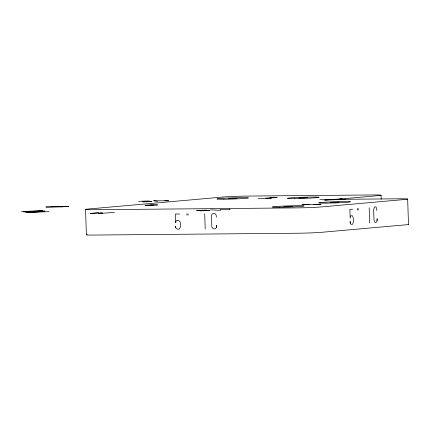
<?xml version="1.0" encoding="UTF-8"?>
<svg xmlns="http://www.w3.org/2000/svg" width="430" height="430" viewBox="0 0 430 430"><rect width="100%" height="100%" fill="white"/><g stroke="black" fill="none" stroke-linecap="round" stroke-linejoin="round"><path stroke-width="0.64" d="M377.094 220.74L377.137 218.784L377.094 220.74L376.406 222.143A4.44 2.44 89.5 0 1 374.895 222.278L373.976 220.02L373.632 209.609L374.396 207.158A4.44 2.44 89.5 0 1 375.906 207.024L376.68 208.335L376.868 210.571M216.526 227.33L216.634 225.39L216.526 227.33L215.462 228.685A4.44 3.703 84.9 0 1 213.167 228.706L212.006 227.373L211.807 226.384L211.463 215.973L211.598 214.968L212.662 213.586A4.44 3.703 84.9 0 1 214.957 213.565L216.118 214.93L216.36 217.177M98.567 212.544L90.241 213.5L102.544 212.915L98.185 213.43L100.33 213.425L114.45 212.399M352.681 209.2L349.891 209.448L350.181 218.128L350.772 215.833L352.294 215.699C353.852 218.026 353.906 221.794 352.579 224.25L351.025 224.358L350.273 223.068L350.117 221.525L350.273 223.068M45.188 211.125L25.445 212.097L38.791 211.759L27.364 212.372L28.305 212.399L49.036 211.684M328.386 199.826L324.623 200.122L345.457 199.343L341.689 199.638M138.648 201.337L147.915 200.993L149.801 201.235L142.857 201.562L151.946 201.546L142.927 201.955M228.249 198.622L237.027 198.262M298.861 197.983L307.638 197.628M149.21 205.196L153.349 205.029M21.5 211.533L41.393 210.732L42.538 210.743L23.526 211.823L44.543 211.033M330.288 202.525L339.066 202.17M283.854 206.653L292.631 206.298M309.235 204.223L301.93 204.594L321.022 204.228L313.717 204.599M265.788 198.144L277.156 197.612L269.825 197.644M258.215 198.676L271.335 198.128L270.62 198.101M51.648 206.491L68.692 206.368L45.897 207.024L62.914 206.9M179.643 213.989L175.402 214.032L175.693 222.713L176.096 220.999L176.633 220.466C181.191 218.988 181.713 226.798 179.229 229.002C177.289 229.932 175.22 228.136 175.537 226.094L175.752 227.647M206.728 210.125C174.478 210.963 232.017 210.012 199.767 210.845M210.566 209.792L218.091 210.254L220.74 210.13L220.327 209.765L221.6 209.663L230.082 209.738L229.19 209.034M340.608 198.698L342.242 198.945L322.984 199.773L319.92 199.541M302.344 197.676L304.155 197.934M333.771 202.213L335.583 202.476M231.732 198.311L233.544 198.574M287.337 206.346L289.148 206.604M164.733 200.262L168.716 200.842L153.644 200.756L157.622 201.342M150.849 205.051L151.704 205.174M407.661 199.09L408.5 224.428M381.066 195.252L381.2 199.251M369.155 207.754L369.66 222.944M358.212 208.502L358.26 209.996M357.475 208.566L357.529 210.06M204.696 213.785L205.201 228.975M188.055 213.71L188.103 215.204M186.942 213.721L186.991 215.215M85.548 209.415L86.387 234.748M87.22 234.565A16.91 0.618 -1.9 0 0 93.977 235.054L298.753 233.21A16.91 0.618 -1.9 0 0 322.161 232.254L405.748 224.825A16.91 0.618 -1.9 0 0 408.177 224.277M145.259 205.239L144.948 205.309L157.606 204.916L145.259 205.239M222.966 197.042L88.3 209.018A16.91 0.618 -1.9 0 0 93.138 209.716L297.909 207.873A16.91 0.618 -1.9 0 0 321.323 206.921L404.91 199.488A16.91 0.618 -1.9 0 0 400.072 198.789L336.523 199.359L378.314 195.645A16.91 0.618 -1.9 0 0 373.482 194.946L246.379 196.091A16.91 0.618 -1.9 0 0 222.966 197.042M294.545 198.579A15.856 0.581 -1.9 0 0 319.071 197.316A15.856 0.581 -1.9 0 0 296.136 197.52A15.856 0.581 -1.9 0 0 294.545 198.579M279.532 207.249A15.856 0.581 -1.9 0 0 304.058 205.986A15.856 0.581 -1.9 0 0 281.129 206.19A15.856 0.581 -1.9 0 0 279.532 207.249M325.972 203.121A15.856 0.581 -1.9 0 0 350.498 201.858A15.856 0.581 -1.9 0 0 327.563 202.062A15.856 0.581 -1.9 0 0 325.972 203.121M223.933 199.214A15.856 0.581 -1.9 0 0 248.459 197.95A15.856 0.581 -1.9 0 0 225.524 198.16A15.856 0.581 -1.9 0 0 223.933 199.214"/></g></svg>
